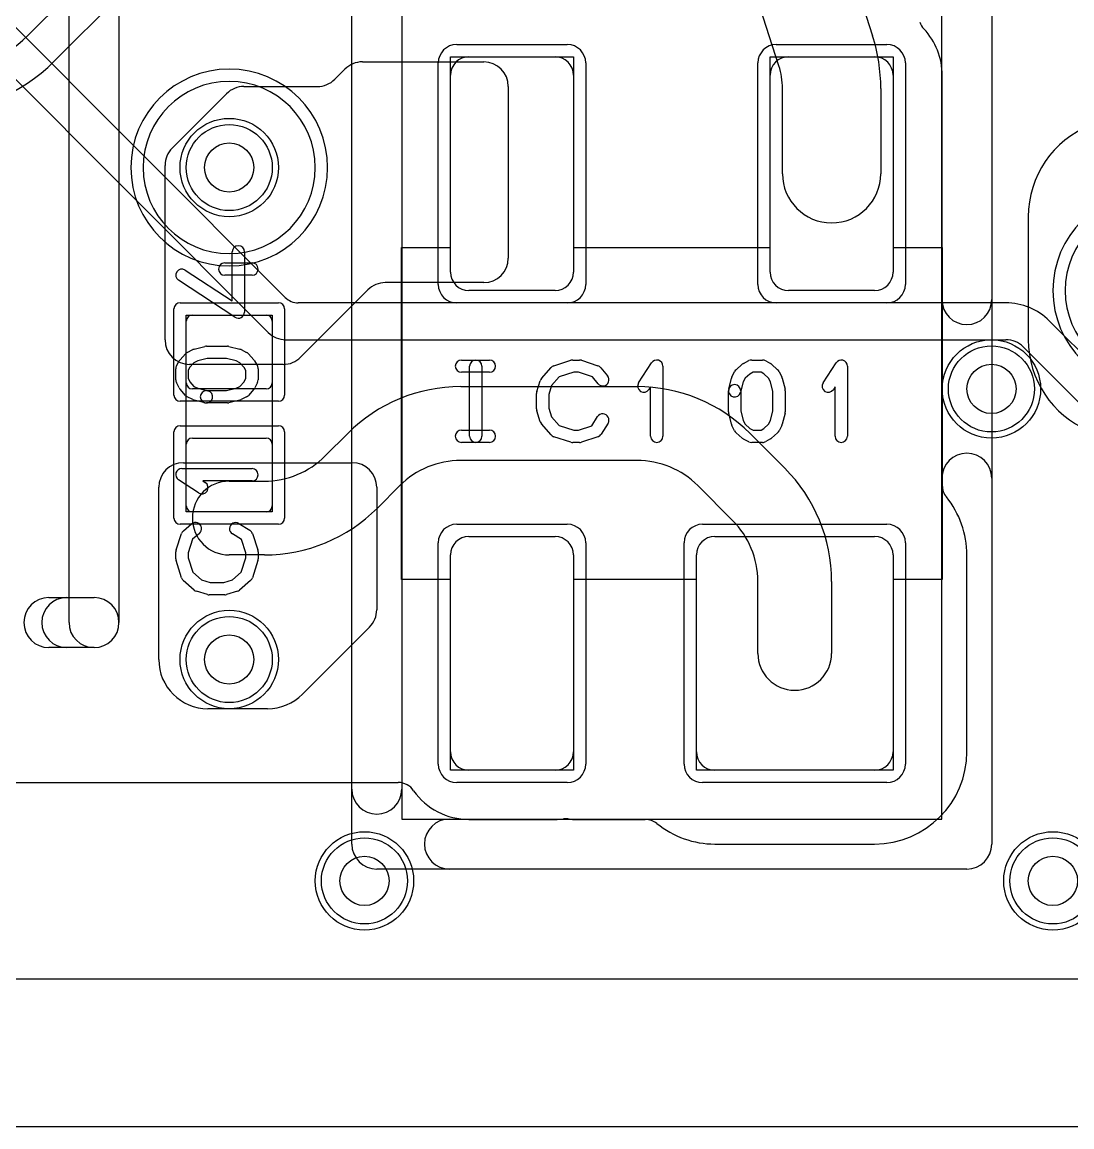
# Model space of a CAD drawing. Extents: x -0.8 to 20.5, y -0.5 to 20.
# Drawn here: x 3.357 to 7.627, y 0 to 4.491 of the extents above; entities that cross this region are included whole.
import ezdxf

# ---------------------------------------------------------------- set-up
doc = ezdxf.new("R2010")
doc.units = 0
for name, color, linetype in [('Hole', 1, 'CONTINUOUS'), ('L1', 3, 'CONTINUOUS'), ('L2', 3, 'CONTINUOUS'), ('L3', 3, 'CONTINUOUS'), ('L4', 3, 'CONTINUOUS'), ('MetalMask-A', 176, 'CONTINUOUS'), ('Outline', 7, 'CONTINUOUS'), ('PartsArea-A', 111, 'CONTINUOUS'), ('PartsSilk-A', 221, 'CONTINUOUS'), ('Resist-A', 2, 'CONTINUOUS'), ('Resist-B', 2, 'CONTINUOUS'), ('Silk-A', 140, 'CONTINUOUS')]:
    doc.layers.add(name, color=color, linetype=linetype)

msp = doc.modelspace()

# ---------------------------------------------------------------- linework, layer by layer
at = {"layer": 'Hole'}
for centre in [(4.2, 3.9), (7.3, 3), (4.2, 1.9), (4.75, 1), (7.55, 1)]:
    msp.add_circle(centre, 0.1, dxfattribs=at)
at = {"layer": 'L1'}
for p, q in [((6.61541, 5.0612), (6.81642, 4.43582)), ((3.38081, 4.43687), (3.86098, 4.91704)), ((6.43561, 4.31342), (6.23459, 4.9388)), ((3.96705, 4.81097), (3.48687, 4.3308)), ((4.74142, 4.32951), (5.23502, 4.32951)), ((5.175, 4.35), (5.525, 4.35)), ((6.475, 4.35), (6.825, 4.35)), ((4.62929, 4.2588), (4.67071, 4.30022)), ((5.1, 3.475), (5.1, 4.275)), ((5.6, 4.275), (5.6, 3.475)), ((6.4, 3.475), (6.4, 4.275)), ((6.9, 4.275), (6.9, 3.475)), ((7.10004, 3.55), (7.10004, 4.27506)), ((4.25987, 4.22951), (4.55858, 4.22951)), ((5.33502, 4.22951), (5.33502, 3.53203)), ((3.96823, 3.97929), (4.18916, 4.20022)), ((6.45, 3.875), (6.45, 4.22162)), ((6.85, 4.22162), (6.85, 3.875)), ((3.93894, 3.19963), (3.93894, 3.90858)), ((7.45, 3.7), (7.45, 3.2)), ((7.1, 2.60784), (7.1, 3.54755)), ((5.23502, 3.43203), (4.83465, 3.43203)), ((4.76394, 3.40274), (4.49012, 3.12892)), ((5.525, 3.4), (5.175, 3.4)), ((6.825, 3.4), (6.475, 3.4)), ((4.05, 3.3), (4.35, 3.3)), ((4.025, 3.025), (4.025, 3.275)), ((4.375, 3.275), (4.375, 3.025)), ((4.41941, 3.09963), (4.03894, 3.09963)), ((5.14146, 3.00935), (5.85848, 3.00935)), ((4.35, 3), (4.05, 3)), ((4.05, 2.8), (4.35, 2.8)), ((4.59039, 2.72751), (4.68183, 2.81896)), ((6.31811, 2.81897), (6.45961, 2.67746)), ((4.025, 2.525), (4.025, 2.775)), ((4.375, 2.775), (4.375, 2.525)), ((4.01345, 2.7), (4.7, 2.7)), ((5.85848, 2.70935), (5.14146, 2.70935)), ((4.2, 2.625), (4.34289, 2.625)), ((4.89397, 2.60683), (4.80252, 2.51538)), ((6.24748, 2.46532), (6.10598, 2.60684)), ((3.91345, 1.9), (3.91345, 2.6)), ((4.8, 2.6), (4.8, 2.10242)), ((4.35, 2.5), (4.05, 2.5)), ((5.175, 2.4), (5.525, 2.4)), ((6.175, 2.4), (6.825, 2.4)), ((4.34289, 2.325), (4.2, 2.325)), ((5.1, 1.525), (5.1, 2.325)), ((5.6, 2.325), (5.6, 1.525)), ((6.1, 1.525), (6.1, 2.325)), ((6.9, 2.325), (6.9, 1.525)), ((7.2, 1.525), (7.2, 2.325)), ((6.35, 1.925), (6.35, 2.21783)), ((6.65, 2.21783), (6.65, 1.925)), ((4.77071, 2.03171), (4.49758, 1.75858)), ((4.35616, 1.7), (4.11345, 1.7)), ((5.525, 1.45), (5.175, 1.45)), ((6.825, 1.45), (6.175, 1.45)), ((3.30045, 1.4), (4.88774, 1.4)), ((5.175, 1.24996), (5.525, 1.24996)), ((5.60007, 1.25), (5.89217, 1.25)), ((6.175, 1.15), (6.825, 1.15)), ((13.83246, 0.6), (1, 0.6))]:
    msp.add_line(p, q, dxfattribs=at)
for centre in [(4.2, 3.9), (7.3, 3), (4.2, 1.9), (4.75, 1), (7.55, 1)]:
    msp.add_circle(centre, 0.2, dxfattribs=at)
for centre, radius, start, end in [((7.07978, 4.51497), 0.07497, -161.53847, -136.71344), ((6.82498, 4.27498), 0.27506, 0.01666, 43.28526), ((2.99001, 4.82768), 0.55268, -90, -45.00073), ((6.15, 4.22162), 0.7, 0, 17.81854), ((2.99001, 4.82768), 0.70268, -90, -45.00115), ((4.74142, 4.22951), 0.1, 90, 135), ((5.175, 4.275), 0.075, 90, 180), ((5.23502, 4.22951), 0.1, 0, 90), ((5.525, 4.275), 0.075, 0, 90), ((6.475, 4.275), 0.075, 90, 180), ((6.15, 4.22162), 0.3, 0, 17.8183), ((6.825, 4.275), 0.075, 0, 90), ((4.25987, 4.12951), 0.1, 90, 135), ((4.55858, 4.32951), 0.1, -90, -45), ((7.85, 3.69997), 0.4, 111.62001, 179.9957), ((4.03894, 3.90858), 0.1, 135, 180), ((6.65, 3.875), 0.2, 180, 0), ((7.17497, 3.54755), 0.07497, 178.12726, 180), ((5.23502, 3.53203), 0.1, -90, 0), ((5.175, 3.475), 0.075, 180, -90), ((5.525, 3.475), 0.075, -90, 0), ((6.475, 3.475), 0.075, 180, -90), ((6.825, 3.475), 0.075, -90, 0), ((4.83465, 3.33203), 0.1, 90, 135), ((4.05, 3.275), 0.025, 90, 180), ((4.35, 3.275), 0.025, 0, 90), ((4.03894, 3.19963), 0.1, 180, -90), ((7.85, 3.2), 0.4, 180, -112.68399), ((4.41941, 3.19963), 0.1, -90, -45), ((4.05, 3.025), 0.025, 180, -90), ((4.35, 3.025), 0.025, -90, 0), ((5.14146, 2.35935), 0.65, 90, 135.00125), ((5.85849, 2.35935), 0.65, 45, 90.00088), ((4.05, 2.775), 0.025, 90, 180), ((4.35, 2.775), 0.025, 0, 90), ((4.01345, 2.6), 0.1, 90, 180), ((4.3429, 2.975), 0.35, -90.00164, -45), ((4.7, 2.6), 0.1, 0, 90), ((5.14146, 2.35935), 0.35, 90, 135.00116), ((5.85849, 2.35935), 0.35, 45, 90.00164), ((6, 2.21783), 0.65, 0, 45.00125), ((4.2, 2.475), 0.15, 90, -90), ((7.17497, 2.60784), 0.07497, 180, -141.05851), ((6.82498, 2.325), 0.37502, 0, 38.94327), ((4.05, 2.525), 0.025, 180, -90), ((4.3429, 2.975), 0.65, -90.00088, -45), ((4.35, 2.525), 0.025, -90, 0), ((6, 2.21783), 0.35, 0, 45.00116), ((5.175, 2.325), 0.075, 90, 180), ((5.525, 2.325), 0.075, 0, 90), ((6.175, 2.325), 0.075, 90, 180), ((6.825, 2.325), 0.075, 0, 90), ((4.7, 2.10242), 0.1, -45, 0), ((4.11345, 1.9), 0.2, 180, -90), ((6.5, 1.925), 0.15, 180, 0), ((4.35616, 1.9), 0.2, -90, -45), ((5.175, 1.525), 0.075, 180, -90), ((5.525, 1.525), 0.075, -90, 0), ((6.175, 1.525), 0.075, 180, -90), ((6.825, 1.525), 0.375, -90, 0), ((6.825, 1.525), 0.075, -90, 0), ((4.88774, 1.32503), 0.07497, 33.74094, 90), ((5.17499, 1.52502), 0.27506, -144.85218, -89.99792), ((5.52501, 1.52501), 0.27505, -90.00208, -82.76285), ((5.5691, 1.17778), 0.07497, 79.79633, 97.23403), ((5.59998, 1.35001), 0.10001, -100.13575, -89.97708), ((5.60005, 1.17503), 0.07497, 89.98471, 90.02293), ((5.89217, 1.17503), 0.07497, 51.05851, 90), ((6.175, 1.525), 0.375, -128.944, -90)]:
    msp.add_arc(centre, radius, start, end, dxfattribs=at)
at = {"layer": 'L2'}
msp.add_line((13.83246, 0.6), (1, 0.6), dxfattribs=at)
for centre in [(7.3, 3), (4.2, 1.9), (4.75, 1), (7.55, 1)]:
    msp.add_circle(centre, 0.2, dxfattribs=at)
for centre, start, end in [((4.2, 3.9), 90, -90), ((4.2, 3.9), -90, 90), ((7.95, 3.4), 90, -90)]:
    msp.add_arc(centre, 0.35004, start, end, dxfattribs=at)
at = {"layer": 'L3'}
for p, q in [((4.428, 3.372), (2.02929, 5.77071)), ((1.9232, 5.6646), (4.35851, 3.22929)), ((7.35859, 3.35004), (4.48101, 3.35004)), ((7.94024, 2.87196), (7.5354, 3.2768)), ((4.42922, 3.2), (7.35858, 3.2)), ((7.42929, 3.17071), (7.87075, 2.72925)), ((13.83246, 0.6), (1, 0.6))]:
    msp.add_line(p, q, dxfattribs=at)
for centre in [(4.2, 3.9), (7.3, 3), (4.2, 1.9), (4.75, 1), (7.55, 1)]:
    msp.add_circle(centre, 0.2, dxfattribs=at)
for centre, radius, start, end in [((4.48101, 3.42501), 0.07497, -135, -90), ((7.3586, 3.1), 0.25004, 45, 90.00229), ((4.42922, 3.3), 0.1, -135, -90), ((7.35858, 3.1), 0.1, 45, 90)]:
    msp.add_arc(centre, radius, start, end, dxfattribs=at)
at = {"layer": 'L4'}
msp.add_line((13.83249, 0.60004), (1.00004, 0.60004), dxfattribs=at)
for centre in [(4.2, 3.9), (7.3, 3), (4.2, 1.9), (4.75, 1), (7.55, 1)]:
    msp.add_circle(centre, 0.2, dxfattribs=at)
for centre, start, end in [((4.2, 3.9), 90, -90), ((4.2, 3.9), -90, 90), ((7.95, 3.4), 90, -90)]:
    msp.add_arc(centre, 0.4, start, end, dxfattribs=at)
at = {"layer": 'MetalMask-A'}
for p, q in [((5.175, 4.35), (5.525, 4.35)), ((6.475, 4.35), (6.825, 4.35)), ((5.1, 3.475), (5.1, 4.275)), ((5.6, 4.275), (5.6, 3.475)), ((6.4, 3.475), (6.4, 4.275)), ((6.9, 4.275), (6.9, 3.475)), ((5.525, 3.4), (5.175, 3.4)), ((6.825, 3.4), (6.475, 3.4)), ((4.05, 3.3), (4.35, 3.3)), ((4.025, 3.025), (4.025, 3.275)), ((4.375, 3.275), (4.375, 3.025)), ((4.35, 3), (4.05, 3)), ((4.05, 2.8), (4.35, 2.8)), ((4.025, 2.525), (4.025, 2.775)), ((4.375, 2.775), (4.375, 2.525)), ((4.35, 2.5), (4.05, 2.5)), ((5.175, 2.4), (5.525, 2.4)), ((6.175, 2.4), (6.825, 2.4)), ((5.1, 1.525), (5.1, 2.325)), ((5.6, 2.325), (5.6, 1.525)), ((6.1, 1.525), (6.1, 2.325)), ((6.9, 2.325), (6.9, 1.525)), ((5.525, 1.45), (5.175, 1.45)), ((6.825, 1.45), (6.175, 1.45))]:
    msp.add_line(p, q, dxfattribs=at)
for centre, radius, start, end in [((5.175, 4.275), 0.075, 90, 180), ((5.525, 4.275), 0.075, 0, 90), ((6.475, 4.275), 0.075, 90, 180), ((6.825, 4.275), 0.075, 0, 90), ((5.175, 3.475), 0.075, 180, -90), ((5.525, 3.475), 0.075, -90, 0), ((6.475, 3.475), 0.075, 180, -90), ((6.825, 3.475), 0.075, -90, 0), ((4.05, 3.275), 0.025, 90, 180), ((4.35, 3.275), 0.025, 0, 90), ((4.05, 3.025), 0.025, 180, -90), ((4.35, 3.025), 0.025, -90, 0), ((4.05, 2.775), 0.025, 90, 180), ((4.35, 2.775), 0.025, 0, 90), ((4.05, 2.525), 0.025, 180, -90), ((4.35, 2.525), 0.025, -90, 0), ((5.175, 2.325), 0.075, 90, 180), ((5.525, 2.325), 0.075, 0, 90), ((6.175, 2.325), 0.075, 90, 180), ((6.825, 2.325), 0.075, 0, 90), ((5.175, 1.525), 0.075, 180, -90), ((5.525, 1.525), 0.075, -90, 0), ((6.175, 1.525), 0.075, 180, -90), ((6.825, 1.525), 0.075, -90, 0)]:
    msp.add_arc(centre, radius, start, end, dxfattribs=at)
at = {"layer": 'Outline'}
msp.add_line((14.25, 0), (1, 0), dxfattribs=at)
at = {"layer": 'PartsArea-A'}
for p, q in [((5.1, 3.575), (5.1, 4.35)), ((5.1, 4.35), (5.6, 4.35)), ((5.6, 4.35), (5.6, 3.575)), ((6.4, 3.575), (6.4, 4.35)), ((6.4, 4.35), (6.9, 4.35)), ((6.9, 4.35), (6.9, 3.575)), ((4.9, 2.225), (4.9, 3.575)), ((4.9, 3.575), (5.1, 3.575)), ((5.6, 3.575), (6.4, 3.575)), ((6.9, 3.575), (7.1, 3.575)), ((7.1, 3.575), (7.1, 2.225)), ((4.025, 2.5), (4.025, 3.3)), ((4.025, 3.3), (4.375, 3.3)), ((4.375, 3.3), (4.375, 2.5)), ((4.375, 2.5), (4.025, 2.5)), ((5.1, 2.225), (4.9, 2.225)), ((5.1, 1.45), (5.1, 2.225)), ((6.1, 2.225), (5.6, 2.225)), ((5.6, 2.225), (5.6, 1.45)), ((6.1, 1.45), (6.1, 2.225)), ((7.1, 2.225), (6.9, 2.225)), ((6.9, 2.225), (6.9, 1.45)), ((5.6, 1.45), (5.1, 1.45)), ((6.9, 1.45), (6.1, 1.45))]:
    msp.add_line(p, q, dxfattribs=at)
at = {"layer": 'PartsSilk-A'}
for p, q in [((3.7516, 6.35), (3.7516, 2.05)), ((3.5484, 2.05), (3.5484, 6.2484)), ((4.6984, 1.15), (4.6984, 4.65)), ((4.9016, 4.65), (4.9016, 1.2516)), ((7.3016, 4.65), (7.3016, 1.15)), ((7.0984, 1.2516), (7.0984, 4.5484)), ((4.21204, 3.35869), (4.21204, 3.55694)), ((4.26204, 3.55694), (4.26204, 3.3125)), ((4.18148, 3.5125), (4.29259, 3.5125)), ((4.02108, 3.48343), (4.21204, 3.35869)), ((4.29259, 3.4625), (4.18148, 3.4625)), ((4.22337, 3.29157), (3.99374, 3.44157)), ((4.02956, 3.14875), (4.05178, 3.15986)), ((4.0569, 3.16175), (4.10135, 3.17286)), ((4.10741, 3.17361), (4.19259, 3.17361)), ((4.19865, 3.17286), (4.2431, 3.16175)), ((4.24822, 3.15986), (4.27044, 3.14875)), ((3.9857, 3.09434), (3.99681, 3.11379)), ((3.99983, 3.118), (4.02205, 3.143)), ((4.05623, 3.10618), (4.03894, 3.08673)), ((4.07169, 3.11391), (4.05623, 3.10618)), ((4.11049, 3.12361), (4.07169, 3.11391)), ((4.18951, 3.12361), (4.11049, 3.12361)), ((4.22831, 3.11391), (4.18951, 3.12361)), ((4.24377, 3.10618), (4.22831, 3.11391)), ((4.26106, 3.08673), (4.24377, 3.10618)), ((4.27795, 3.143), (4.30017, 3.118)), ((4.30319, 3.11379), (4.3143, 3.09434)), ((5.14444, 3.11759), (5.25833, 3.11759)), ((5.52016, 3.09418), (5.5896, 3.1164)), ((5.59722, 3.11759), (5.625, 3.11759)), ((5.6329, 3.11631), (5.69957, 3.09409)), ((5.86513, 3.0247), (5.91791, 3.10618)), ((6.26117, 3.07795), (6.28617, 3.10017)), ((6.2916, 3.10384), (6.31382, 3.11495)), ((6.325, 3.11759), (6.36944, 3.11759)), ((6.38184, 3.1143), (6.40129, 3.10319)), ((6.4055, 3.10017), (6.4305, 3.07795)), ((6.61513, 3.0247), (6.66791, 3.10618)), ((3.98241, 3.0375), (3.98241, 3.08194)), ((4.03894, 3.08673), (4.03241, 3.0753)), ((4.03241, 3.0753), (4.03241, 3.0434)), ((4.26759, 3.0753), (4.26106, 3.08673)), ((4.26759, 3.0434), (4.26759, 3.0753)), ((4.31759, 3.08194), (4.31759, 3.0375)), ((5.25833, 3.06759), (5.14444, 3.06759)), ((5.17778, 2.80741), (5.17778, 3.09259)), ((5.22778, 3.09259), (5.22778, 2.80741)), ((5.47008, 3.04239), (5.50897, 3.08683)), ((5.60112, 3.06759), (5.54202, 3.04868)), ((5.62094, 3.06759), (5.60112, 3.06759)), ((5.67702, 3.0489), (5.62094, 3.06759)), ((5.71088, 3.08637), (5.73865, 3.05304)), ((5.96389, 3.09259), (5.96389, 2.80741)), ((6.24431, 3.04822), (6.25542, 3.07044)), ((6.31692, 3.0606), (6.29799, 3.04377)), ((6.3309, 3.06759), (6.31692, 3.0606)), ((6.3628, 3.06759), (6.3309, 3.06759)), ((6.37423, 3.06106), (6.3628, 3.06759)), ((6.39368, 3.04377), (6.37423, 3.06106)), ((6.43625, 3.07044), (6.44736, 3.04822)), ((6.71389, 3.09259), (6.71389, 2.80741)), ((3.99616, 3.0041), (3.98505, 3.02632)), ((4.03241, 3.0434), (4.0394, 3.02942)), ((4.0394, 3.02942), (4.05623, 3.01049)), ((4.05623, 3.01049), (4.07169, 3.00276)), ((4.22831, 3.00276), (4.24377, 3.01049)), ((4.24377, 3.01049), (4.2606, 3.02942)), ((4.2606, 3.02942), (4.26759, 3.0434)), ((4.31495, 3.02632), (4.30384, 3.0041)), ((5.45114, 2.98894), (5.46503, 3.03339)), ((5.51118, 3.01344), (5.5, 2.97766)), ((5.54202, 3.04868), (5.51118, 3.01344)), ((5.70023, 3.02104), (5.67702, 3.0489)), ((6.23131, 2.99865), (6.24242, 3.0431)), ((6.29026, 3.02831), (6.27981, 2.98653)), ((6.29799, 3.04377), (6.29026, 3.02831)), ((6.40141, 3.02831), (6.39368, 3.04377)), ((6.41111, 2.98951), (6.40141, 3.02831)), ((6.44925, 3.0431), (6.46036, 2.99865)), ((4.02205, 2.97367), (3.99983, 2.99867)), ((4.05178, 2.95681), (4.02956, 2.96792)), ((4.07169, 3.00276), (4.11347, 2.99231)), ((4.10741, 2.99306), (4.18951, 2.99306)), ((4.18951, 2.99306), (4.22831, 3.00276)), ((4.27044, 2.96792), (4.24822, 2.95681)), ((4.30017, 2.99867), (4.27795, 2.97367)), ((5.45, 2.91852), (5.45, 2.98148)), ((5.5, 2.97766), (5.5, 2.92234)), ((5.91389, 3.00801), (5.90709, 2.99752)), ((5.91389, 2.80741), (5.91389, 3.00801)), ((6.23056, 2.90741), (6.23056, 2.99259)), ((6.28056, 2.99259), (6.28056, 2.91049)), ((6.41111, 2.91049), (6.41111, 2.98951)), ((6.46111, 2.99259), (6.46111, 2.90741)), ((6.66389, 3.00801), (6.65709, 2.99752)), ((6.66389, 2.80741), (6.66389, 3.00801)), ((4.10135, 2.94381), (4.0569, 2.95492)), ((4.19259, 2.94306), (4.10741, 2.94306)), ((4.2431, 2.95492), (4.19865, 2.94381)), ((5.5, 2.92234), (5.51118, 2.88656)), ((5.46503, 2.86661), (5.45114, 2.91106)), ((5.51118, 2.88656), (5.54202, 2.85132)), ((5.67523, 2.8505), (5.69824, 2.88732)), ((6.24242, 2.8569), (6.23131, 2.90135)), ((6.28056, 2.91049), (6.29026, 2.87169)), ((6.40141, 2.87169), (6.41111, 2.91049)), ((6.46036, 2.90135), (6.44925, 2.8569)), ((5.14444, 2.83241), (5.25833, 2.83241)), ((5.50897, 2.81317), (5.47008, 2.85761)), ((5.54202, 2.85132), (5.60112, 2.83241)), ((5.60112, 2.83241), (5.62094, 2.83241)), ((5.62094, 2.83241), (5.67523, 2.8505)), ((5.74064, 2.86082), (5.71287, 2.81638)), ((6.25542, 2.82956), (6.24431, 2.85178)), ((6.29026, 2.87169), (6.29799, 2.85623)), ((6.29799, 2.85623), (6.31692, 2.8394)), ((6.31692, 2.8394), (6.3309, 2.83241)), ((6.3309, 2.83241), (6.3628, 2.83241)), ((6.3628, 2.83241), (6.37423, 2.83894)), ((6.37423, 2.83894), (6.39368, 2.85623)), ((6.39368, 2.85623), (6.40141, 2.87169)), ((6.44736, 2.85178), (6.43625, 2.82956)), ((5.5896, 2.7836), (5.52016, 2.80582)), ((5.69957, 2.80591), (5.6329, 2.78369)), ((6.28617, 2.79983), (6.26117, 2.82205)), ((6.31382, 2.78505), (6.2916, 2.79616)), ((6.40129, 2.79681), (6.38184, 2.7857)), ((6.4305, 2.82205), (6.4055, 2.79983)), ((5.25833, 2.78241), (5.14444, 2.78241)), ((5.625, 2.78241), (5.59722, 2.78241)), ((6.36944, 2.78241), (6.325, 2.78241)), ((4.00741, 2.67639), (4.29259, 2.67639)), ((4.0753, 2.57763), (3.99382, 2.63041)), ((4.29259, 2.62639), (4.09199, 2.62639)), ((4.09199, 2.62639), (4.10248, 2.61959)), ((4.01363, 2.42338), (4.04696, 2.45115)), ((4.23918, 2.45314), (4.28362, 2.42537)), ((3.98369, 2.3454), (4.00591, 2.41207)), ((4.0511, 2.38952), (4.03241, 2.33344)), ((4.07896, 2.41273), (4.0511, 2.38952)), ((4.2495, 2.38773), (4.21268, 2.41074)), ((4.26759, 2.33344), (4.2495, 2.38773)), ((4.29409, 2.41207), (4.31631, 2.3454)), ((3.98241, 2.30972), (3.98241, 2.3375)), ((4.31759, 2.3375), (4.31759, 2.30972)), ((4.00582, 2.23266), (3.9836, 2.3021)), ((4.03241, 2.33344), (4.03241, 2.31362)), ((4.03241, 2.31362), (4.05132, 2.25452)), ((4.24868, 2.25452), (4.26759, 2.31362)), ((4.26759, 2.31362), (4.26759, 2.33344)), ((4.3164, 2.3021), (4.29418, 2.23266)), ((4.05132, 2.25452), (4.08656, 2.22368)), ((4.21344, 2.22368), (4.24868, 2.25452)), ((4.05761, 2.18258), (4.01317, 2.22147)), ((4.08656, 2.22368), (4.12234, 2.2125)), ((4.12234, 2.2125), (4.17766, 2.2125)), ((4.17766, 2.2125), (4.21344, 2.22368)), ((4.28683, 2.22147), (4.24239, 2.18258)), ((4.11106, 2.16364), (4.06661, 2.17753)), ((4.18148, 2.1625), (4.11852, 2.1625)), ((4.23339, 2.17753), (4.18894, 2.16364)), ((3.4666, 2.1516), (3.65, 2.1516)), ((3.65, 1.9484), (3.4666, 1.9484)), ((4.9016, 1.2516), (7.0984, 1.2516)), ((7.2, 1.0484), (4.8, 1.0484))]:
    msp.add_line(p, q, dxfattribs=at)
for centre, radius, start, end in [((4.23704, 3.55694), 0.025, 0, 180), ((4.18148, 3.4875), 0.025, 90, -90), ((4.29259, 3.4875), 0.025, -90, 90), ((4.00741, 3.4625), 0.025, 56.85026, -123.15356), ((4.23704, 3.3125), 0.025, -123.14974, 0), ((4.04074, 3.12639), 0.025, 116.56505, 138.37217), ((4.06296, 3.1375), 0.025, 104.03068, 116.56505), ((4.10741, 3.14861), 0.025, 90, 104.03068), ((4.19259, 3.14861), 0.025, 75.96932, 90), ((4.23704, 3.1375), 0.025, 63.43495, 75.96932), ((4.25926, 3.12639), 0.025, 41.62783, 63.43495), ((4.01852, 3.10139), 0.025, 138.37217, 150.26649), ((4.28148, 3.10139), 0.025, 29.73351, 41.62783), ((5.14444, 3.09259), 0.025, 90, -90), ((5.20278, 3.09259), 0.025, 0, 180), ((5.25833, 3.09259), 0.025, -90, 90), ((5.59722, 3.09259), 0.025, 90, 107.74642), ((5.625, 3.09259), 0.025, 71.57954, 90), ((5.93889, 3.09259), 0.025, 0, 147.06619), ((6.30278, 3.08148), 0.025, 116.56505, 131.62783), ((6.325, 3.09259), 0.025, 90, 116.56505), ((6.36944, 3.09259), 0.025, 60.26649, 90), ((6.38889, 3.08148), 0.025, 48.37217, 60.26649), ((6.68889, 3.09259), 0.025, 0, 147.06619), ((4.00741, 3.08194), 0.025, 150.26649, 180), ((4.29259, 3.08194), 0.025, 0, 29.73351), ((5.52778, 3.07037), 0.025, 107.74642, 138.81192), ((5.69167, 3.07037), 0.025, 39.7909, 71.57954), ((6.27778, 3.05926), 0.025, 131.62783, 153.43495), ((6.41389, 3.05926), 0.025, 26.56505, 48.37217), ((4.00741, 3.0375), 0.025, 180, -153.43495), ((4.29259, 3.0375), 0.025, -26.56505, 0), ((5.48889, 3.02593), 0.025, 138.81192, 162.63777), ((5.71944, 3.03704), 0.025, -140.2091, 39.8005), ((5.88611, 3.01111), 0.025, 147.06646, -32.93381), ((6.25556, 2.99259), 0.025, 0, 180), ((6.26667, 3.03704), 0.025, 153.43495, 165.96932), ((6.425, 3.03704), 0.025, 14.03068, 26.56505), ((6.63611, 3.01111), 0.025, 147.06646, -32.93381), ((4.01852, 3.01528), 0.025, -153.43495, -138.37217), ((4.04074, 2.99028), 0.025, -138.37217, -116.56505), ((4.10741, 2.96806), 0.025, 90, -90), ((4.10741, 2.96806), 0.025, -104.03068, 75.96679), ((4.25926, 2.99028), 0.025, -63.43495, -41.62783), ((4.28148, 3.01528), 0.025, -41.62783, -26.56505), ((5.475, 2.98148), 0.025, 162.63777, 180), ((6.25556, 2.99259), 0.025, 165.96932, -14.03321), ((6.43611, 2.99259), 0.025, 0, 14.03068), ((4.06296, 2.97917), 0.025, -116.56505, -104.03068), ((4.19259, 2.96806), 0.025, -90, -75.96932), ((4.23704, 2.97917), 0.025, -75.96932, -63.43495), ((5.475, 2.91852), 0.025, 180, -162.63777), ((5.71944, 2.87407), 0.025, -32.00538, 147.99925), ((6.25556, 2.90741), 0.025, 180, -165.96932), ((6.43611, 2.90741), 0.025, -14.03068, 0), ((5.14444, 2.80741), 0.025, 90, -90), ((5.25833, 2.80741), 0.025, -90, 90), ((5.48889, 2.87407), 0.025, -162.63777, -138.81192), ((6.26667, 2.86296), 0.025, -165.96932, -153.43495), ((6.27778, 2.84074), 0.025, -153.43495, -131.62783), ((6.41389, 2.84074), 0.025, -48.37217, -26.56505), ((6.425, 2.86296), 0.025, -26.56505, -14.03068), ((5.20278, 2.80741), 0.025, 180, 0), ((5.52778, 2.82963), 0.025, -138.81192, -107.74642), ((5.69167, 2.82963), 0.025, -71.57954, -32.00538), ((5.93889, 2.80741), 0.025, 180, 0), ((6.30278, 2.81852), 0.025, -131.62783, -116.56505), ((6.325, 2.80741), 0.025, -116.56505, -90), ((6.36944, 2.80741), 0.025, -90, -60.26649), ((6.38889, 2.81852), 0.025, -60.26649, -48.37217), ((6.68889, 2.80741), 0.025, 180, 0), ((5.59722, 2.80741), 0.025, -107.74642, -90), ((5.625, 2.80741), 0.025, -90, -71.57954), ((4.00741, 2.65139), 0.025, 90, -122.93381), ((4.29259, 2.65139), 0.025, -90, 90), ((4.08889, 2.59861), 0.025, -122.93354, 57.06619), ((4.06296, 2.43194), 0.025, -50.2091, 129.8005), ((4.22593, 2.43194), 0.025, 57.99462, -122.00075), ((4.27037, 2.40417), 0.025, 18.42046, 57.99462), ((4.02963, 2.40417), 0.025, 129.7909, 161.57954), ((4.00741, 2.3375), 0.025, 161.57954, 180), ((4.29259, 2.3375), 0.025, 0, 18.42046), ((4.00741, 2.30972), 0.025, 180, -162.25358), ((4.29259, 2.30972), 0.025, -17.74642, 0), ((4.02963, 2.24028), 0.025, -162.25358, -131.18808), ((4.27037, 2.24028), 0.025, -48.81192, -17.74642), ((4.07407, 2.20139), 0.025, -131.18808, -107.36223), ((4.11852, 2.1875), 0.025, -107.36223, -90), ((4.18148, 2.1875), 0.025, -90, -72.63777), ((4.22593, 2.20139), 0.025, -72.63777, -48.81192), ((3.4666, 2.05), 0.1016, 90, -90), ((3.65, 2.05), 0.1016, -90, 90), ((3.65, 2.05), 0.1016, 180, 0), ((4.8, 1.15), 0.1016, 180, -90), ((7.2, 1.15), 0.1016, -90, 0)]:
    msp.add_arc(centre, radius, start, end, dxfattribs=at)
at = {"layer": 'Resist-A'}
for p, q in [((5.125, 4.4), (5.575, 4.4)), ((6.425, 4.4), (6.875, 4.4)), ((5.05, 3.425), (5.05, 4.325)), ((5.65, 4.325), (5.65, 3.425)), ((6.35, 3.425), (6.35, 4.325)), ((6.95, 4.325), (6.95, 3.425)), ((3.975, 2.975), (3.975, 3.325)), ((4, 3.35), (4.4, 3.35)), ((4.425, 3.325), (4.425, 2.975)), ((5.575, 3.35), (5.125, 3.35)), ((6.875, 3.35), (6.425, 3.35)), ((4.4, 2.95), (4, 2.95)), ((4, 2.85), (4.4, 2.85)), ((3.975, 2.475), (3.975, 2.825)), ((4.425, 2.825), (4.425, 2.475)), ((4.4, 2.45), (4, 2.45)), ((5.125, 2.45), (5.575, 2.45)), ((6.125, 2.45), (6.875, 2.45)), ((5.05, 1.475), (5.05, 2.375)), ((5.65, 2.375), (5.65, 1.475)), ((6.05, 1.475), (6.05, 2.375)), ((6.95, 2.375), (6.95, 1.475)), ((5.575, 1.4), (5.125, 1.4)), ((6.875, 1.4), (6.125, 1.4))]:
    msp.add_line(p, q, dxfattribs=at)
for centre in [(4.2, 3.9), (7.3, 3), (4.2, 1.9), (4.75, 1), (7.55, 1)]:
    msp.add_circle(centre, 0.175, dxfattribs=at)
for centre, radius, start, end in [((5.125, 4.325), 0.075, 90, 180), ((5.575, 4.325), 0.075, 0, 90), ((6.425, 4.325), 0.075, 90, 180), ((6.875, 4.325), 0.075, 0, 90), ((5.125, 3.425), 0.075, 180, -90), ((5.575, 3.425), 0.075, -90, 0), ((6.425, 3.425), 0.075, 180, -90), ((6.875, 3.425), 0.075, -90, 0), ((4, 3.325), 0.025, 90, 180), ((4.4, 3.325), 0.025, 0, 90), ((4, 2.975), 0.025, 180, -90), ((4.4, 2.975), 0.025, -90, 0), ((4, 2.825), 0.025, 90, 180), ((4.4, 2.825), 0.025, 0, 90), ((4, 2.475), 0.025, 180, -90), ((4.4, 2.475), 0.025, -90, 0), ((5.125, 2.375), 0.075, 90, 180), ((5.575, 2.375), 0.075, 0, 90), ((6.125, 2.375), 0.075, 90, 180), ((6.875, 2.375), 0.075, 0, 90), ((5.125, 1.475), 0.075, 180, -90), ((5.575, 1.475), 0.075, -90, 0), ((6.125, 1.475), 0.075, 180, -90), ((6.875, 1.475), 0.075, -90, 0)]:
    msp.add_arc(centre, radius, start, end, dxfattribs=at)
at = {"layer": 'Resist-B'}
for centre in [(4.2, 3.9), (7.3, 3), (4.2, 1.9), (4.75, 1), (7.55, 1)]:
    msp.add_circle(centre, 0.175, dxfattribs=at)
at = {"layer": 'Silk-A'}
for p, q in [((3.5484, 2.05), (3.5484, 5.12673)), ((3.7516, 5.12673), (3.7516, 2.05)), ((4.6984, 1.37327), (4.6984, 4.65)), ((4.9016, 4.65), (4.9016, 1.37327)), ((7.3016, 4.65), (7.3016, 3.36308)), ((7.0984, 3.36308), (7.0984, 4.5484)), ((7.0984, 1.2516), (7.0984, 2.63692)), ((7.3016, 2.63692), (7.3016, 1.15)), ((3.53902, 2.1516), (3.65, 2.1516)), ((3.65, 1.9484), (3.53902, 1.9484)), ((5.09544, 1.2516), (7.0984, 1.2516)), ((7.2, 1.0484), (5.09544, 1.0484))]:
    msp.add_line(p, q, dxfattribs=at)
for centre, start, end in [((7.2, 3.36308), 180, 0), ((7.2, 2.63692), 0, 180), ((3.53902, 2.05), 90, -90), ((3.65, 2.05), -90, 90), ((3.65, 2.05), 180, 0), ((4.8, 1.37327), 180, 0), ((5.09544, 1.15), 90, -90), ((7.2, 1.15), -90, 0)]:
    msp.add_arc(centre, 0.1016, start, end, dxfattribs=at)

doc.saveas('drawing.dxf')
